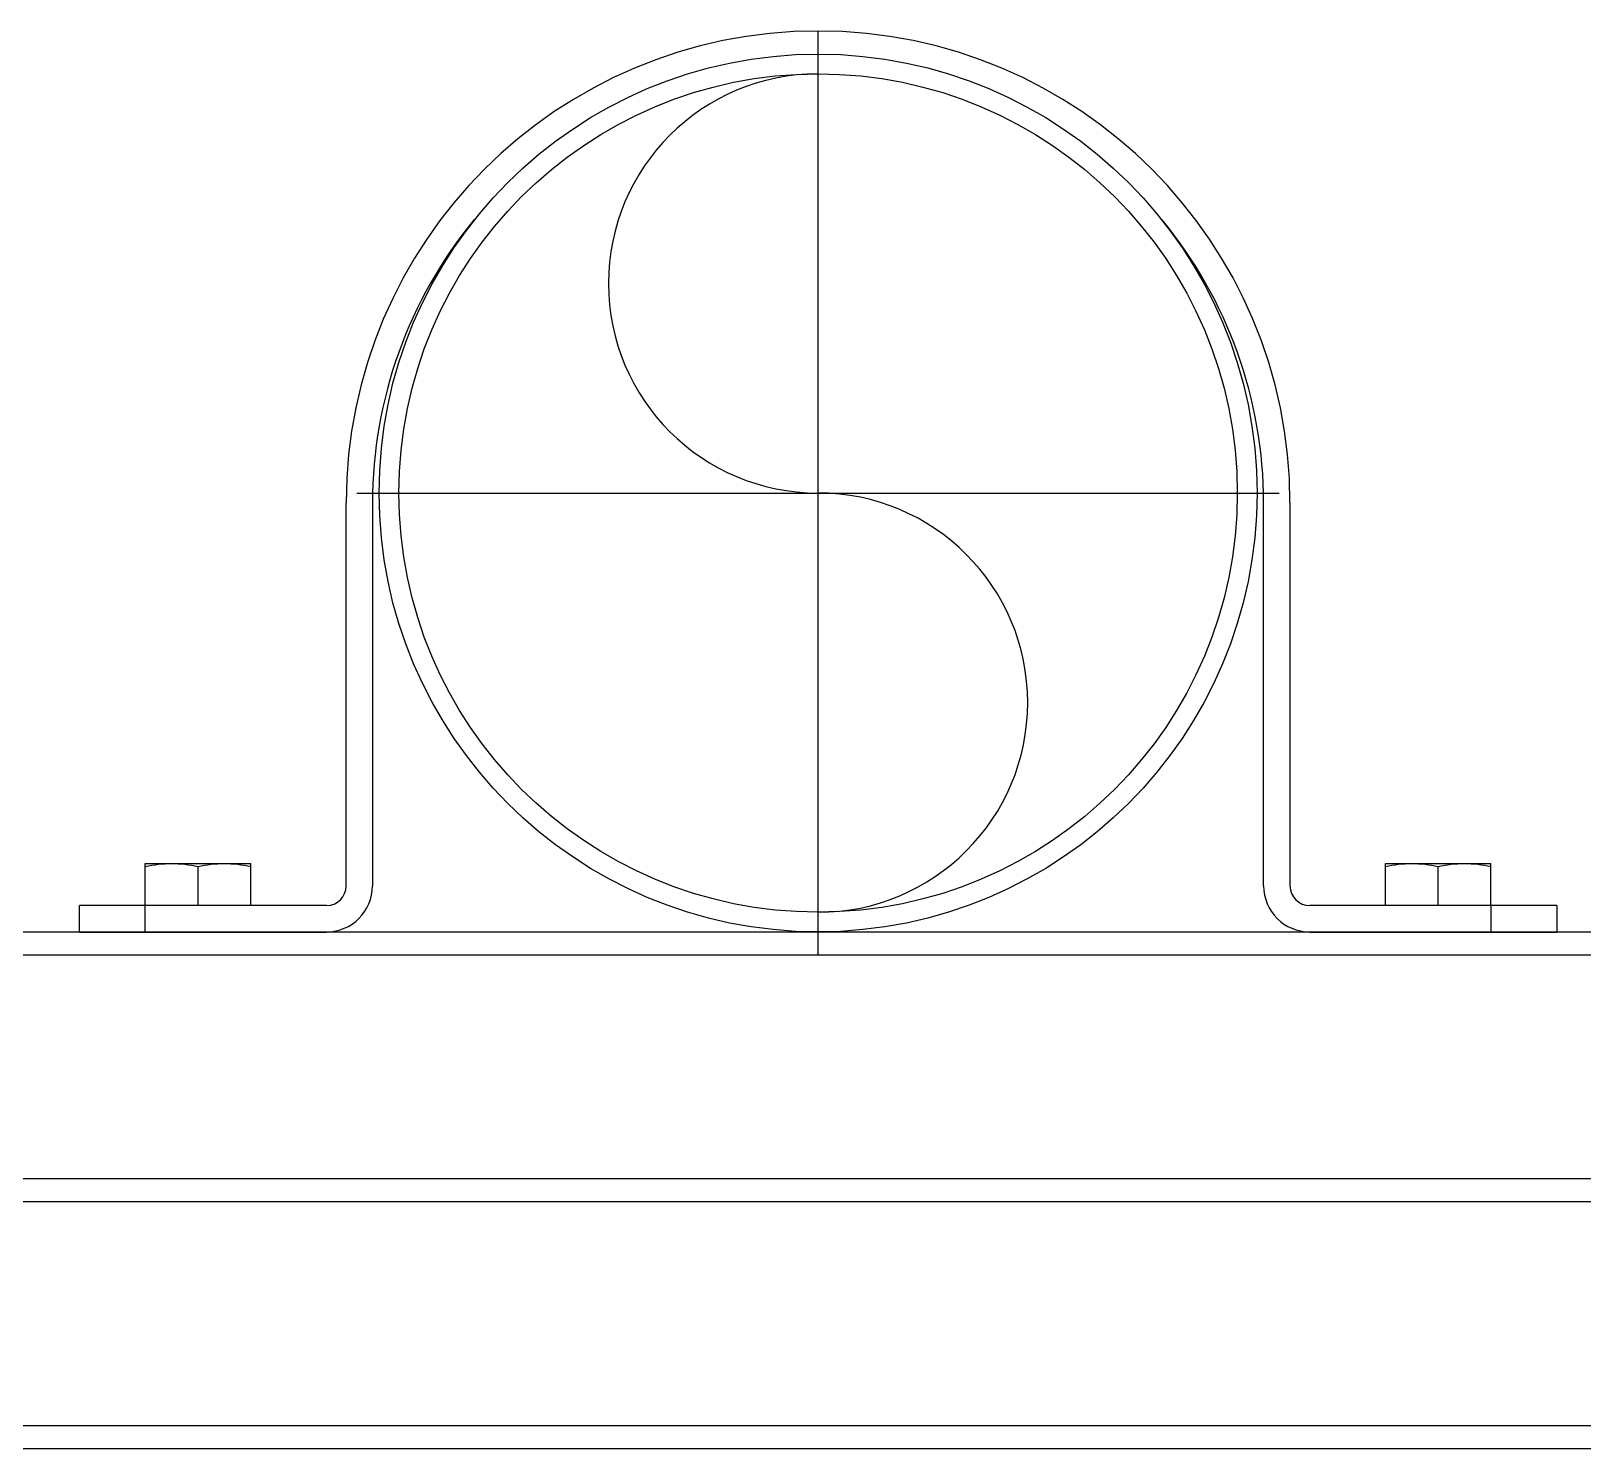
# Model space of a CAD drawing. Extents: x 1725261 to 1937680, y 860327 to 1571294.
# Drawn here: x 1852286 to 1854212, y 1234664 to 1236424 of the extents above; entities that cross this region are included whole.
import ezdxf

# ---------------------------------------------------------------- set-up
doc = ezdxf.new("R2010")
doc.units = 0
doc.header["$LTSCALE"] = 1000
doc.header["$MEASUREMENT"] = 0
doc.linetypes.add('CENTER', pattern=[8, 5, -1, 1, -1])

msp = doc.modelspace()

# ---------------------------------------------------------------- linework, layer by layer
at = {"color": 0, "linetype": 'CENTER'}
for p, q in [((1853262.8, 1235278.2), (1853262.8, 1236423.3)), ((1852690.2, 1235850.8), (1853835.3, 1235850.8))]:
    msp.add_line(p, q, dxfattribs=at)
at = {"linetype": 'Continuous'}
for p, q in [((1852676.9, 1235363), (1852676.9, 1235838.5)), ((1852709.6, 1235838.5), (1852709.6, 1235363)), ((1853816, 1235363), (1853816, 1235838.5)), ((1853848.7, 1235838.5), (1853848.7, 1235363)), ((1852427.4, 1235390.8), (1852558.3, 1235390.8)), ((1852427.4, 1235338.4), (1852427.4, 1235390.8)), ((1852558.3, 1235338.4), (1852558.3, 1235390.8)), ((1853967.3, 1235390.8), (1854098.1, 1235390.8)), ((1853967.3, 1235338.4), (1853967.3, 1235390.8)), ((1854098.1, 1235338.4), (1854098.1, 1235390.8)), ((1852492.9, 1235338.4), (1852492.9, 1235387.1)), ((1854032.7, 1235338.4), (1854032.7, 1235387.1)), ((1852652.3, 1235338.4), (1852345.7, 1235338.4)), ((1852345.7, 1235305.7), (1852345.7, 1235338.4)), ((1852427.4, 1235305.7), (1852427.4, 1235338.4)), ((1854179.9, 1235338.4), (1853873.2, 1235338.4)), ((1854098.1, 1235338.4), (1854098.1, 1235305.7)), ((1854179.9, 1235338.4), (1854179.9, 1235305.7))]:
    msp.add_line(p, q, dxfattribs=at)
for p, q in [((1854579.7, 1235305.7), (1849033.1, 1235305.7)), ((1854579.7, 1235277.1), (1849033.1, 1235277.1)), ((1855185.1, 1234999.1), (1848427.9, 1234999.1)), ((1855185.1, 1234970.5), (1848427.9, 1234970.5)), ((1854612.4, 1234692.4), (1849000.4, 1234692.4)), ((1854612.4, 1234663.8), (1849000.4, 1234663.8))]:
    msp.add_line(p, q)
at = {"color": 7}
for p, q in [((1852345.7, 1235305.7), (1852652.3, 1235305.7)), ((1853873.2, 1235305.7), (1854179.9, 1235305.7))]:
    msp.add_line(p, q, dxfattribs=at)
at = {"linetype": 'Continuous'}
for radius in [545, 520.5]:
    msp.add_circle((1853262.8, 1235850.8), radius, dxfattribs=at)
for centre, radius, start, end in [((1853262.8, 1235838.5), 585.9, 0, 180), ((1853262.8, 1235838.5), 553.2, 140.5165, 180), ((1853262.8, 1235838.5), 553.2, 0, 39.4835), ((1852652.3, 1235363), 57.2, 270, 0), ((1852652.3, 1235363), 24.5, 270, 0), ((1853873.2, 1235363), 57.2, 180, 270), ((1853873.2, 1235363), 24.5, 180, 270)]:
    msp.add_arc(centre, radius, start, end, dxfattribs=at)
for centre, start, end in [((1853262.8, 1236111), 90, 270), ((1853262.8, 1235590.5), 270, 90)]:
    msp.add_arc(centre, 260.3, start, end)
for points in [[(1852427.4, 1235387.1), (1852438.2, 1235389.3), (1852449.2, 1235390.8), (1852460.2, 1235390.8)], [(1852460.2, 1235390.8), (1852471.1, 1235390.8), (1852482.1, 1235389.3), (1852492.9, 1235387.1)], [(1852492.9, 1235387.1), (1852503.6, 1235389.3), (1852514.6, 1235390.8), (1852525.6, 1235390.8)], [(1852525.6, 1235390.8), (1852536.5, 1235390.8), (1852547.5, 1235389.3), (1852558.3, 1235387.1)], [(1853967.3, 1235387.1), (1853978, 1235389.3), (1853989, 1235390.8), (1854000, 1235390.8)], [(1854000, 1235390.8), (1854011, 1235390.8), (1854022, 1235389.3), (1854032.7, 1235387.1)], [(1854032.7, 1235387.1), (1854043.4, 1235389.3), (1854054.4, 1235390.8), (1854065.4, 1235390.8)], [(1854065.4, 1235390.8), (1854076.4, 1235390.8), (1854087.4, 1235389.3), (1854098.1, 1235387.1)]]:
    msp.add_open_spline(points, degree=3, dxfattribs=at)

doc.saveas('drawing.dxf')
